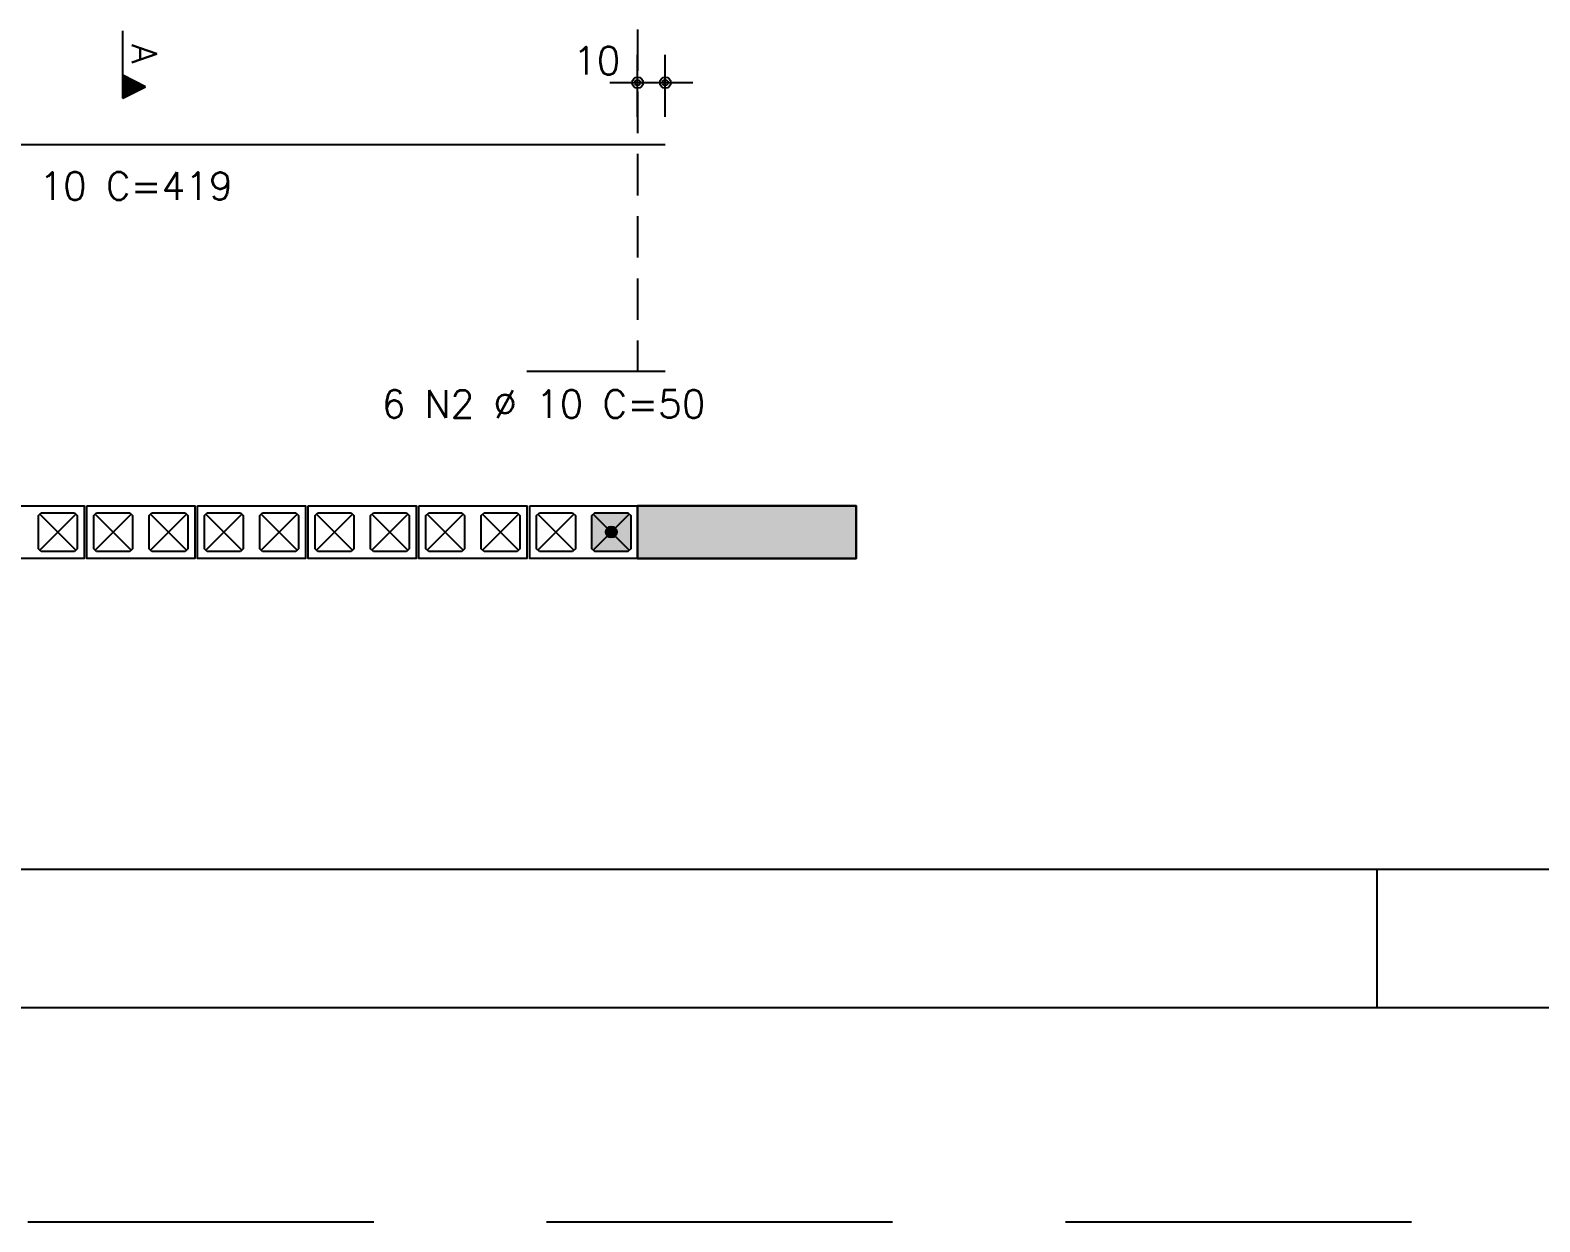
# Model space of a CAD drawing. Extents: x -1.9 to 86, y -1.6 to 60.9.
# Drawn here: x 24.32 to 35.23, y -1.55 to 7.06 of the extents above; entities that cross this region are included whole.
import ezdxf

# ---------------------------------------------------------------- set-up
doc = ezdxf.new("R2010")
doc.units = 0
doc.header["$MEASUREMENT"] = 0
doc.linetypes.add('ESTILO_TQS_0001', pattern=[0.45, 0.3, -0.15])
doc.linetypes.add('HIDDEN', pattern=[0.375, 0.25, -0.125])
doc.layers.get('0').update_dxf_attribs({"linetype": 'CONTINUOUS'})
doc.layers.get('Defpoints').update_dxf_attribs({"linetype": 'CONTINUOUS'})
for name, color, linetype in [('ARQ_FOLHA', 7, 'CONTINUOUS'), ('PENA_01', 1, 'CONTINUOUS'), ('PENA_02', 2, 'CONTINUOUS'), ('PENA_03', 3, 'CONTINUOUS'), ('PENA_05', 5, 'CONTINUOUS'), ('PENA_11', 252, 'CONTINUOUS')]:
    doc.layers.add(name, color=color, linetype=linetype)
doc.styles.get("Standard").update_dxf_attribs({"font": 'ROMANS.SHX'})

# ---------------------------------------------------------------- blocks, each defined once
blk = doc.blocks.new('FOLHA A1 - 841 X 594')
at = {"layer": 'ARQ_FOLHA', "color": 1}
blk.add_line((-500.5, 10), (-500.5, 0), dxfattribs=at)
for points in [[(-841, 0), (0, 0), (0, 594), (-841, 594)], [(-816, 10), (-10, 10), (-10, 584), (-816, 584)]]:
    blk.add_lwpolyline(points, close=True, dxfattribs=at)
at = {"layer": 'Defpoints', "color": 8, "linetype": 'HIDDEN', "ltscale": 100}
blk.add_lwpolyline([(-860.5, 609.5), (-860.5, -15.5), (19.5, -15.5), (19.5, 609.5)], close=True, dxfattribs=at)
blk = doc.blocks.new('*U24')
blk.add_blockref('FOLHA A1 - 841 X 594', (0, 0))

msp = doc.modelspace()

# ---------------------------------------------------------------- linework, layer by layer
at = {"layer": 'PENA_01', "linetype": 'ESTILO_TQS_0001'}
msp.add_line((28.70749, 7.969739), (28.70749, 4.599507), dxfattribs=at)
at = {"layer": 'PENA_01', "linetype": 'Continuous'}
for p, q in [((28.70749, 6.438589), (28.70749, 6.884623)), ((28.90749, 6.438589), (28.90749, 6.884623)), ((28.50749, 6.684623), (29.10749, 6.684623)), ((24.64749, 3.305338), (24.38749, 3.565338)), ((24.38749, 3.305338), (24.64749, 3.565338)), ((24.78749, 3.305338), (25.04749, 3.565338)), ((25.04749, 3.305338), (24.78749, 3.565338)), ((25.44749, 3.305338), (25.18749, 3.565338)), ((25.18749, 3.305338), (25.44749, 3.565338)), ((25.58749, 3.305338), (25.84749, 3.565338)), ((25.84749, 3.305338), (25.58749, 3.565338)), ((26.24749, 3.305338), (25.98749, 3.565338)), ((25.98749, 3.305338), (26.24749, 3.565338)), ((26.38749, 3.305338), (26.64749, 3.565338)), ((26.64749, 3.305338), (26.38749, 3.565338)), ((27.04749, 3.305338), (26.78749, 3.565338)), ((26.78749, 3.305338), (27.04749, 3.565338)), ((27.18749, 3.305338), (27.44749, 3.565338)), ((27.44749, 3.305338), (27.18749, 3.565338)), ((27.84749, 3.305338), (27.58749, 3.565338)), ((27.58749, 3.305338), (27.84749, 3.565338)), ((27.98749, 3.305338), (28.24749, 3.565338)), ((28.24749, 3.305338), (27.98749, 3.565338)), ((28.64749, 3.305338), (28.38749, 3.565338)), ((28.38749, 3.305338), (28.64749, 3.565338))]:
    msp.add_line(p, q, dxfattribs=at)
at = {"layer": 'PENA_02', "linetype": 'Continuous'}
for points in [[(23.92749, 3.625338), (24.70749, 3.625338), (24.70749, 3.245338), (23.92749, 3.245338), (23.92749, 3.625338)], [(24.72749, 3.625338), (25.50749, 3.625338), (25.50749, 3.245338), (24.72749, 3.245338), (24.72749, 3.625338)], [(25.52749, 3.625338), (26.30749, 3.625338), (26.30749, 3.245338), (25.52749, 3.245338), (25.52749, 3.625338)], [(26.32749, 3.625338), (27.10749, 3.625338), (27.10749, 3.245338), (26.32749, 3.245338), (26.32749, 3.625338)], [(27.12749, 3.625338), (27.90749, 3.625338), (27.90749, 3.245338), (27.12749, 3.245338), (27.12749, 3.625338)], [(27.92749, 3.625338), (28.70749, 3.625338), (28.70749, 3.245338), (27.92749, 3.245338), (27.92749, 3.625338)], [(28.70749, 3.625338), (30.28749, 3.625338), (30.28749, 3.245338), (28.70749, 3.245338), (28.70749, 3.625338)]]:
    msp.add_lwpolyline(points, dxfattribs=at)
at = {"layer": 'PENA_02', "linetype": 'ESTILO_TQS_0001'}
for points in [[(24.37749, 3.555338), (24.39749, 3.575338), (24.63749, 3.575338), (24.65749, 3.555338), (24.65749, 3.315338), (24.63749, 3.295338), (24.39749, 3.295338), (24.37749, 3.315338), (24.37749, 3.555338)], [(24.77749, 3.555338), (24.79749, 3.575338), (25.03749, 3.575338), (25.05749, 3.555338), (25.05749, 3.315338), (25.03749, 3.295338), (24.79749, 3.295338), (24.77749, 3.315338), (24.77749, 3.555338)], [(25.17749, 3.555338), (25.19749, 3.575338), (25.43749, 3.575338), (25.45749, 3.555338), (25.45749, 3.315338), (25.43749, 3.295338), (25.19749, 3.295338), (25.17749, 3.315338), (25.17749, 3.555338)], [(25.57749, 3.555338), (25.59749, 3.575338), (25.83749, 3.575338), (25.85749, 3.555338), (25.85749, 3.315338), (25.83749, 3.295338), (25.59749, 3.295338), (25.57749, 3.315338), (25.57749, 3.555338)], [(25.97749, 3.555338), (25.99749, 3.575338), (26.23749, 3.575338), (26.25749, 3.555338), (26.25749, 3.315338), (26.23749, 3.295338), (25.99749, 3.295338), (25.97749, 3.315338), (25.97749, 3.555338)], [(26.37749, 3.555338), (26.39749, 3.575338), (26.63749, 3.575338), (26.65749, 3.555338), (26.65749, 3.315338), (26.63749, 3.295338), (26.39749, 3.295338), (26.37749, 3.315338), (26.37749, 3.555338)], [(26.77749, 3.555338), (26.79749, 3.575338), (27.03749, 3.575338), (27.05749, 3.555338), (27.05749, 3.315338), (27.03749, 3.295338), (26.79749, 3.295338), (26.77749, 3.315338), (26.77749, 3.555338)], [(27.17749, 3.555338), (27.19749, 3.575338), (27.43749, 3.575338), (27.45749, 3.555338), (27.45749, 3.315338), (27.43749, 3.295338), (27.19749, 3.295338), (27.17749, 3.315338), (27.17749, 3.555338)], [(27.57749, 3.555338), (27.59749, 3.575338), (27.83749, 3.575338), (27.85749, 3.555338), (27.85749, 3.315338), (27.83749, 3.295338), (27.59749, 3.295338), (27.57749, 3.315338), (27.57749, 3.555338)], [(27.97749, 3.555338), (27.99749, 3.575338), (28.23749, 3.575338), (28.25749, 3.555338), (28.25749, 3.315338), (28.23749, 3.295338), (27.99749, 3.295338), (27.97749, 3.315338), (27.97749, 3.555338)], [(28.37749, 3.555338), (28.39749, 3.575338), (28.63749, 3.575338), (28.65749, 3.555338), (28.65749, 3.315338), (28.63749, 3.295338), (28.39749, 3.295338), (28.37749, 3.315338), (28.37749, 3.555338)]]:
    msp.add_lwpolyline(points, dxfattribs=at)
at = {"layer": 'PENA_02', "linetype": 'Continuous'}
for centre, radius in [((28.70749, 6.684623), 0.04), ((28.70749, 6.684623), 0.02), ((28.90749, 6.684623), 0.04), ((28.90749, 6.684623), 0.02)]:
    msp.add_circle(centre, radius, dxfattribs=at)
at = {"layer": 'PENA_03', "linetype": 'Continuous'}
for p, q in [((24.985305, 7.058881), (24.985305, 6.572499)), ((24.986001, 6.738084), (24.986001, 7.058881)), ((24.985305, 6.572499), (25.151238, 6.655465)), ((25.151238, 6.655465), (24.986, 6.738084)), ((24.986, 6.573627), (25.149677, 6.655465)), ((24.986001, 6.573627), (24.986001, 6.737304)), ((25.149677, 6.655465), (24.986001, 6.737304)), ((24.998069, 6.578881), (24.998069, 6.73205)), ((25.010833, 6.585263), (25.010833, 6.725668)), ((25.023597, 6.591645), (25.023597, 6.719286)), ((25.036361, 6.598027), (25.036361, 6.712904)), ((25.049125, 6.604409), (25.049125, 6.706522)), ((25.061889, 6.610791), (25.061889, 6.70014)), ((25.074653, 6.617173), (25.074653, 6.693758)), ((25.087417, 6.623555), (25.087417, 6.687376)), ((25.100181, 6.629937), (25.100181, 6.680994)), ((25.112945, 6.636319), (25.112945, 6.674612)), ((25.12571, 6.642701), (25.12571, 6.66823)), ((25.138474, 6.649083), (25.138474, 6.661847)), ((28.70749, 6.238589), (28.70749, 6.238589)), ((28.90749, 6.238589), (28.90749, 6.238589))]:
    msp.add_line(p, q, dxfattribs=at)
for points in [[(28.70749, 3.625338), (28.70749, 3.245338), (30.28749, 3.245338), (30.28749, 3.625338), (28.70749, 3.625338)], [(28.65749, 3.315338), (28.63749, 3.295338), (28.39749, 3.295338), (28.37749, 3.315338), (28.37749, 3.555338), (28.39749, 3.575338), (28.63749, 3.575338), (28.65749, 3.555338), (28.65749, 3.315338)]]:
    msp.add_lwpolyline(points, dxfattribs=at)
msp.add_circle((28.51749, 3.435338), 0.04, dxfattribs=at)
for points in [[(28.55749, 3.435338), (28.49749, 3.469979), (28.479903, 3.449018)], [(28.55749, 3.435338), (28.479903, 3.449018), (28.479903, 3.421657)], [(28.55749, 3.435338), (28.479903, 3.421657), (28.49749, 3.400697)], [(28.55749, 3.435338), (28.524436, 3.47473), (28.49749, 3.469979)], [(28.55749, 3.435338), (28.49749, 3.400697), (28.524436, 3.395945)], [(28.55749, 3.435338), (28.548132, 3.461049), (28.524436, 3.47473)], [(28.55749, 3.435338), (28.524436, 3.395945), (28.548132, 3.409626)], [(28.55749, 3.435338), (28.548132, 3.409626), (28.55749, 3.435338)]]:
    msp.add_solid(points, dxfattribs=at)
at = {"layer": 'PENA_05', "linetype": 'Continuous'}
for p, q in [((20.52749, 6.238589), (28.90749, 6.238589)), ((27.90749, 4.599507), (28.90749, 4.599507))]:
    msp.add_line(p, q, dxfattribs=at)
at = {"layer": 'PENA_11', "linetype": 'Continuous'}
for points in [[(28.70749, 3.625338), (30.28749, 3.625338), (30.28749, 3.245338)], [(28.70749, 3.625338), (30.28749, 3.245338), (28.70749, 3.245338)], [(28.70749, 3.625338), (28.70749, 3.245338), (28.70749, 3.625338)], [(28.65749, 3.315338), (28.37749, 3.555338), (28.39749, 3.575338)], [(28.65749, 3.315338), (28.37749, 3.315338), (28.37749, 3.555338)], [(28.65749, 3.315338), (28.39749, 3.575338), (28.63749, 3.575338)], [(28.65749, 3.315338), (28.63749, 3.575338), (28.65749, 3.555338)], [(28.65749, 3.315338), (28.65749, 3.555338), (28.65749, 3.315338)], [(28.65749, 3.315338), (28.39749, 3.295338), (28.37749, 3.315338)], [(28.65749, 3.315338), (28.63749, 3.295338), (28.39749, 3.295338)]]:
    msp.add_solid(points, dxfattribs=at)

# ---------------------------------------------------------------- block references
at = {"xscale": 0.09999999999999938, "yscale": 0.09999999999999938, "zscale": 0.09999999999999938}
msp.add_blockref('*U24', (84.1, -0.001249), dxfattribs=at)

# ---------------------------------------------------------------- texts
at = {"layer": 'PENA_03', "linetype": 'Continuous'}
msp.add_text('A', height=0.18, rotation=270, dxfattribs=at).set_placement((25.052334, 6.962327))
for s, p in [('10', (28.240824, 6.744623)), ('1 N3 %%c 10 C=419', (23.269661, 5.838533)), ('6 N2 %%c 10 C=50', (26.858396, 4.261796))]:
    msp.add_text(s, height=0.2, dxfattribs=at).set_placement(p)

doc.saveas('drawing.dxf')
